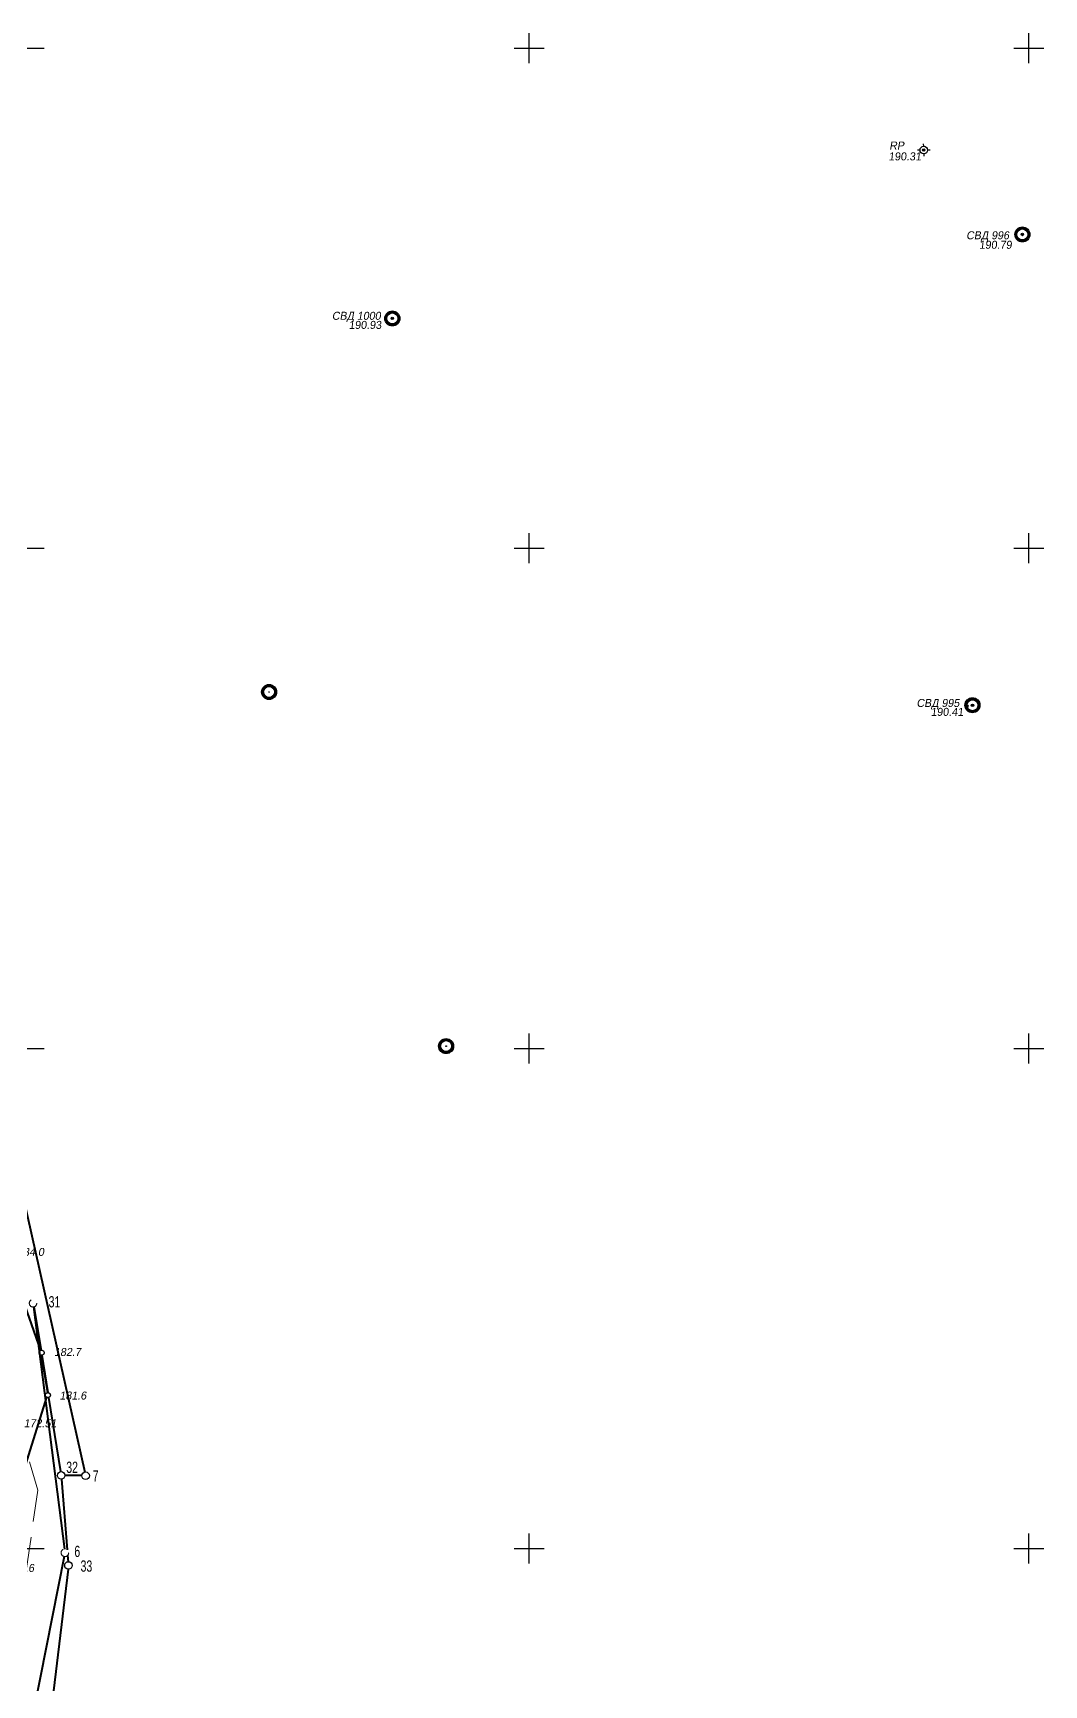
# Model space of a CAD drawing. Header units: millimetres. Extents: x 3233194 to 6468300, y 5635139 to 11269398.
# Drawn here: x 3234002 to 3234406, y 5635745 to 5636406 of the extents above; entities that cross this region are included whole.
import ezdxf
from ezdxf.enums import TextEntityAlignment as Align

# ---------------------------------------------------------------- set-up
doc = ezdxf.new("R2010")
doc.units = ezdxf.units.MM
doc.header["$LTSCALE"] = 2
doc.header["$PDMODE"] = 32
doc.header["$PDSIZE"] = 0.3
doc.linetypes.add('DASHED2', pattern=[9.525, 6.35, -3.175])
doc.linetypes.add('HIDDEN2', pattern=[4.7625, 3.175, -1.5875])
for name, color, linetype in [('POINT_OBJ', 7, 'Continuous'), ('ввскр.бровка', 7, 'Continuous'), ('ВЫСОТЫ', 7, 'Continuous'), ('Гірничий відвід', 7, 'Continuous'), ('ИМЕНА', 7, 'Continuous'), ('КОНТУРА_СМЕЖЕСТВ', 7, 'Continuous'), ('КОНТУРА_УГОДИЙ', 7, 'Continuous'), ('КОНТУРА_УЧАСТКОВ', 7, 'Continuous'), ('кресты', 7, 'Continuous'), ('нвскр.бровка', 7, 'Continuous'), ('ПИКЕТЫ', 7, 'Continuous'), ('ПРОМЫШЛ', 7, 'Continuous'), ('ПРОМЫШЛЕННЫЕ', 7, 'Continuous'), ('ПУНКТЫ', 7, 'Continuous'), ('ТОКА_СТ', 1, 'Continuous')]:
    doc.layers.add(name, color=color, linetype=linetype)
doc.styles.add('grad', font='grad.shx')
doc.styles.add('universw', font='universw.shx', dxfattribs={"oblique": 10})
doc.styles.add('user', font='symeteo.shx', dxfattribs={"height": 2.5})

# ---------------------------------------------------------------- blocks, each defined once
blk = doc.blocks.new('piket')
at = {"layer": 'ПИКЕТЫ', "linetype": 'Continuous'}
h = blk.add_hatch(color=7, dxfattribs=at)
edge = h.paths.add_edge_path()
edge.add_arc((0, 0), 0.3, 0, 360)
at = {"layer": 'ПИКЕТЫ', "color": 7, "linetype": 'Continuous'}
blk.add_circle((0, 0), 0.3, dxfattribs=at)
at = {"layer": 'ВЫСОТЫ', "style": 'universw', "oblique": 6}
blk.add_attdef('H', (1.88, -0.23), '', height=2, dxfattribs=at)
at = {"layer": 'ИМЕНА', "style": 'universw', "oblique": 10}
blk.add_attdef('NAME', text='', height=2, dxfattribs=at).set_placement((0, 2.37), align=Align.CENTER)
at = {"layer": 'ТОКА_СТ', "style": 'universw', "oblique": 6, "flags": 1}
blk.add_attdef('POINT', text='', height=2, dxfattribs=at).set_placement((0, -2.79), align=Align.CENTER)
blk = doc.blocks.new('89_1')
h = blk.add_hatch(color=256)
h.paths.add_polyline_path([(-1.5, 0, 1), (1.5, 0, 1)])
h.paths.add_polyline_path([(1.1, 0, -1), (-1.1, 0, -1)], flags=16)
h.paths.add_polyline_path([(0.06, 0, -1), (-0.06, 0, -1)], flags=0)
for radius in [1.5, 1.1, 0.0622]:
    blk.add_circle((0, 0), radius)
at = {"color": 7, "linetype": 'Continuous', "style": 'user', "flags": 8}
blk.add_attdef('ddddd', (2.53, -1.14), '', height=2.5, dxfattribs=at)
at = {"color": 7, "linetype": 'Continuous', "style": 'grad', "oblique": 10, "width": 0.7}
for tag, p in [('P37', (6.48, 0.16)), ('P4', (6.45, -2.94))]:
    blk.add_attdef(tag, text='', height=2.5, dxfattribs=at).set_placement(p, align=Align.CENTER)
blk = doc.blocks.new('5_1')
at = {"linetype": 'Continuous'}
h = blk.add_hatch(color=7, dxfattribs=at)
edge = h.paths.add_edge_path()
edge.add_arc((0, 0), 0.0588, 0, 360)
at = {"color": 7, "linetype": 'Continuous'}
for p, q in [((-0.75, 0), (-1.25, 0)), ((0, 0.75), (0, 1.25)), ((0.75, 0), (1.25, 0)), ((0, -0.75), (0, -1.25))]:
    blk.add_line(p, q, dxfattribs=at)
for radius in [0.75, 0.0588]:
    blk.add_circle((0, 0), radius, dxfattribs=at)
at = {"color": 7, "linetype": 'Continuous', "style": 'grad', "oblique": 10, "width": 0.7}
blk.add_attdef('P37', text='', height=2.5, dxfattribs=at).set_placement((-2, 0), align=Align.MIDDLE_RIGHT)
at = {"color": 7, "linetype": 'Continuous', "style": 'user', "flags": 8}
blk.add_attdef('ddddd', text='', height=2.5, dxfattribs=at).set_placement((2, 0), align=Align.MIDDLE_LEFT)
at = {"color": 7, "linetype": 'Continuous', "style": 'grad', "oblique": 10, "width": 0.7}
blk.add_attdef('P4', (2, 0.7), '', height=2.5, dxfattribs=at)
blk.add_attdef('P69', text='', height=2.5, dxfattribs=at).set_placement((2, -0.7), align=Align.TOP_LEFT)

msp = doc.modelspace()

# ---------------------------------------------------------------- linework, layer by layer
at = {"layer": 'POINT_OBJ', "color": 7, "linetype": 'Continuous'}
for p in [(3234357.91, 5636359.21, 190.31), (3234397.36, 5636325.45, 190.79), (3234145.3, 5636291.87, 190.93), (3234377.4, 5636137.2, 190.41), (3234166.82, 5636000.9, 188.54)]:
    msp.add_point(p, dxfattribs=at)
at = {"layer": 'ввскр.бровка', "color": 7, "linetype": 'Continuous', "lineweight": 40}
for points in [[(3233990.89, 5635917.93), (3234004.51, 5635879.13)], [(3234007.47, 5635862.32), (3234004.99, 5635877.29)], [(3233985.95, 5635793.51), (3234007.06, 5635860.45)]]:
    msp.add_lwpolyline(points, dxfattribs=at)
at = {"layer": 'Гірничий відвід', "color": 7, "linetype": 'Continuous', "lineweight": 40}
for points in [[(3234001.75, 5635896.59), (3234014.12, 5635799.79)], [(3234014.01, 5635796.82), (3233939.73, 5635422.18)]]:
    msp.add_lwpolyline(points, dxfattribs=at)
at = {"layer": 'КОНТУРА_СМЕЖЕСТВ', "color": 7, "linetype": 'Continuous', "lineweight": 40}
for points in [[(3233972.78, 5636050.42), (3234022.25, 5635830.58)], [(3234001.94, 5635896.63), (3234004.75, 5635879.23)], [(3234005.06, 5635877.29), (3234007.47, 5635862.32)], [(3234007.79, 5635860.38), (3234012.57, 5635830.73)], [(3234012.93, 5635827.74), (3234015.22, 5635799.49)], [(3234021.07, 5635829.13), (3234014.32, 5635829.22)], [(3234015.4, 5635797.26), (3234015.61, 5635794.72)], [(3234015.55, 5635791.72), (3234008.77, 5635735.34)]]:
    msp.add_lwpolyline(points, dxfattribs=at)
at = {"layer": 'КОНТУРА_СМЕЖЕСТВ', "color": 2, "linetype": 'Continuous', "lineweight": 30}
for points in [[(3234001.94, 5635896.63), (3234004.75, 5635879.23)], [(3234005.06, 5635877.29), (3234007.48, 5635862.32)], [(3234007.79, 5635860.38), (3234012.57, 5635830.73)], [(3234012.93, 5635827.74), (3234015.22, 5635799.49)]]:
    msp.add_lwpolyline(points, dxfattribs=at)
at = {"layer": 'КОНТУРА_СМЕЖЕСТВ', "color": 7, "linetype": 'Continuous', "lineweight": 30}
for points in [[(3234015.4, 5635797.26), (3234015.61, 5635794.72)], [(3234015.55, 5635791.72), (3234008.77, 5635735.34)]]:
    msp.add_lwpolyline(points, dxfattribs=at)
at = {"layer": 'КОНТУРА_УГОДИЙ', "color": 7, "linetype": 'Continuous'}
for points in [[(3233972.78, 5636050.42), (3234022.25, 5635830.58)], [(3234004.75, 5635879.23), (3234001.94, 5635896.63)], [(3234007.48, 5635862.32), (3234005.06, 5635877.29)], [(3234012.57, 5635830.73), (3234007.79, 5635860.38)], [(3234021.07, 5635829.13), (3234014.32, 5635829.22)]]:
    msp.add_lwpolyline(points, dxfattribs=at)
at = {"layer": 'КОНТУРА_УЧАСТКОВ', "color": 7, "linetype": 'Continuous', "lineweight": 40}
msp.add_lwpolyline([(3234004.75, 5635879.23), (3234001.94, 5635896.63)], dxfattribs=at)
at = {"layer": 'КОНТУРА_УЧАСТКОВ', "color": 7, "linetype": 'Continuous'}
for points in [[(3234007.48, 5635862.32), (3234005.06, 5635877.29)], [(3234012.57, 5635830.73), (3234007.79, 5635860.38)]]:
    msp.add_lwpolyline(points, dxfattribs=at)
at = {"layer": 'кресты', "color": 7, "linetype": 'Continuous'}
for p, q in [((3233994, 5636400), (3234006, 5636400)), ((3234194, 5636400), (3234206, 5636400)), ((3234200, 5636394), (3234200, 5636406)), ((3234394, 5636400), (3234406, 5636400)), ((3234400, 5636394), (3234400, 5636406)), ((3234200, 5636194), (3234200, 5636206)), ((3234400, 5636194), (3234400, 5636206)), ((3233994, 5636200), (3234006, 5636200)), ((3234194, 5636200), (3234206, 5636200)), ((3234394, 5636200), (3234406, 5636200)), ((3234200, 5635994), (3234200, 5636006)), ((3234400, 5635994), (3234400, 5636006)), ((3233994, 5636000), (3234006, 5636000)), ((3234194, 5636000), (3234206, 5636000)), ((3234394, 5636000), (3234406, 5636000)), ((3234200, 5635794), (3234200, 5635806)), ((3234400, 5635794), (3234400, 5635806)), ((3233994, 5635800), (3234006, 5635800)), ((3233997.41, 5635800), (3234002.59, 5635800)), ((3234194, 5635800), (3234206, 5635800)), ((3234394, 5635800), (3234406, 5635800))]:
    msp.add_line(p, q, dxfattribs=at)
at = {"layer": 'нвскр.бровка', "color": 7, "linetype": 'HIDDEN2', "lineweight": 20}
for centre in [(3234001.56, 5635898.09), (3234014.31, 5635798.29)]:
    msp.add_circle(centre, 1.51, dxfattribs=at)
at = {"layer": 'нвскр.бровка', "color": 7}
for centre in [(3234012.81, 5635829.24), (3234022.58, 5635829.11), (3234015.73, 5635793.22)]:
    msp.add_circle(centre, 1.51, dxfattribs=at)
at = {"layer": 'ПИКЕТЫ', "linetype": 'HIDDEN2'}
for centre in [(3234005.02, 5635878.28), (3234007.5, 5635861.33)]:
    msp.add_circle(centre, 0.989, dxfattribs=at)
at = {"layer": 'ПРОМЫШЛ', "color": 7, "linetype": 'DASHED2', "lineweight": 20}
msp.add_lwpolyline([(3233988.94, 5635749.35), (3233995.43, 5635821.77), (3233989.23, 5635851.57), (3233994.66, 5635852.89), (3234003.46, 5635823.38), (3233993.16, 5635750.65)], dxfattribs=at)

# ---------------------------------------------------------------- block references
at = {"layer": 'ПИКЕТЫ', "color": 4}
ref = msp.add_blockref('piket', (3234357.91, 5636359.21, 190.31), dxfattribs=dict(at, xscale=1.6, yscale=1.6, zscale=1.6))
ref.add_attrib('H', '190.31', (3234343.84, 5636355.08, -114.19), dxfattribs={"layer": 'ВЫСОТЫ', "height": 3.2, "style": 'universw', "oblique": 6})
ref.add_attrib('NAME', 'RP', dxfattribs={"layer": 'ИМЕНА', "height": 3.2, "style": 'universw', "oblique": 10}).set_placement((3234347.07, 5636359.41, 190.31), align=Align.CENTER)
ref = msp.add_blockref('piket', (3234397.36, 5636325.45, 190.79), dxfattribs=dict(at, xscale=1.6, yscale=1.6, zscale=1.6))
ref.add_attrib('H', '190.79', (3234380.07, 5636319.74, -114.47), dxfattribs={"layer": 'ВЫСОТЫ', "height": 3.2, "style": 'universw', "oblique": 6})
ref.add_attrib('NAME', 'СВД 996', dxfattribs={"layer": 'ИМЕНА', "height": 3.2, "style": 'universw', "oblique": 10}).set_placement((3234383.45, 5636323.52, 190.79), align=Align.CENTER)
ref = msp.add_blockref('piket', (3234145.3, 5636291.87, 190.93), dxfattribs=dict(at, xscale=1.6, yscale=1.6, zscale=1.6))
ref.add_attrib('H', '190.93', (3234127.89, 5636287.69, -114.56), dxfattribs={"layer": 'ВЫСОТЫ', "height": 3.2, "style": 'universw', "oblique": 6})
ref.add_attrib('NAME', 'СВД 1000', dxfattribs={"layer": 'ИМЕНА', "height": 3.2, "style": 'universw', "oblique": 10}).set_placement((3234130.88, 5636291.33, 190.93), align=Align.CENTER)
ref = msp.add_blockref('piket', (3234377.4, 5636137.2, 190.41), dxfattribs=dict(at, xscale=1.6, yscale=1.6, zscale=1.6))
ref.add_attrib('H', '190.41', (3234360.74, 5636132.96, -114.25), dxfattribs={"layer": 'ВЫСОТЫ', "height": 3.2, "style": 'universw', "oblique": 6})
ref.add_attrib('NAME', 'СВД 995', dxfattribs={"layer": 'ИМЕНА', "height": 3.2, "style": 'universw', "oblique": 10}).set_placement((3234363.56, 5636136.51, 190.41), align=Align.CENTER)
at = {"layer": 'ПИКЕТЫ', "color": 4, "xscale": 1.75, "yscale": 1.75, "zscale": 1.75}
msp.add_blockref('piket', (3234375.1, 5636136.81), dxfattribs=at)
at = {"layer": 'ПРОМЫШЛЕННЫЕ', "color": 7, "linetype": 'Continuous', "xscale": 2, "yscale": 2, "zscale": 2}
for p, rotation in [((3234397.36, 5636325.45), 11.51308921824984), ((3234145.3, 5636291.87), 359.9224657084385), ((3234096, 5636142.5), 359.9224657084385), ((3234377.4, 5636137.2), 337.164673084116), ((3234166.82, 5636000.9), 351.1784188420045)]:
    msp.add_blockref('89_1', p, dxfattribs=dict(at, rotation=rotation))
at = {"layer": 'ПУНКТЫ', "color": 7, "linetype": 'Continuous', "xscale": 2, "yscale": 2, "zscale": 2, "rotation": 0.982932777762484}
msp.add_blockref('5_1', (3234357.91, 5636359.21), dxfattribs=at)

# ---------------------------------------------------------------- texts
at = {"layer": 'ВЫСОТЫ', "style": 'universw', "oblique": 10}
for tag, p in [('182.7', (3234015.34, 5635876.98, 188.64)), ('181.6', (3234017.51, 5635859.56, 188.64)), ('172.51', (3234004.41, 5635848.49, 327.28)), ('172.6', (3233996.62, 5635790.62, 327.28))]:
    msp.add_attdef(tag, text='', height=3.2, dxfattribs=at).set_placement(p, align=Align.CENTER)
at = {"layer": 'ИМЕНА', "style": 'universw', "oblique": 10}
msp.add_attdef('184.0', text='', height=3.2, dxfattribs=at).set_placement((3234000.57, 5635916.98, 327.28), align=Align.CENTER)
at = {"layer": 'ИМЕНА', "color": 0, "style": 'grad', "width": 0.7}
for tag, p in [('31', (3234012.48, 5635896.41)), ('32', (3234019.53, 5635830.23)), ('7', (3234027.75, 5635826.72)), ('6', (3234020.42, 5635796.61)), ('33', (3234025.25, 5635790.73))]:
    msp.add_attdef(tag, text='', height=4.5, dxfattribs=at).set_placement(p, align=Align.RIGHT)

doc.saveas('drawing.dxf')
